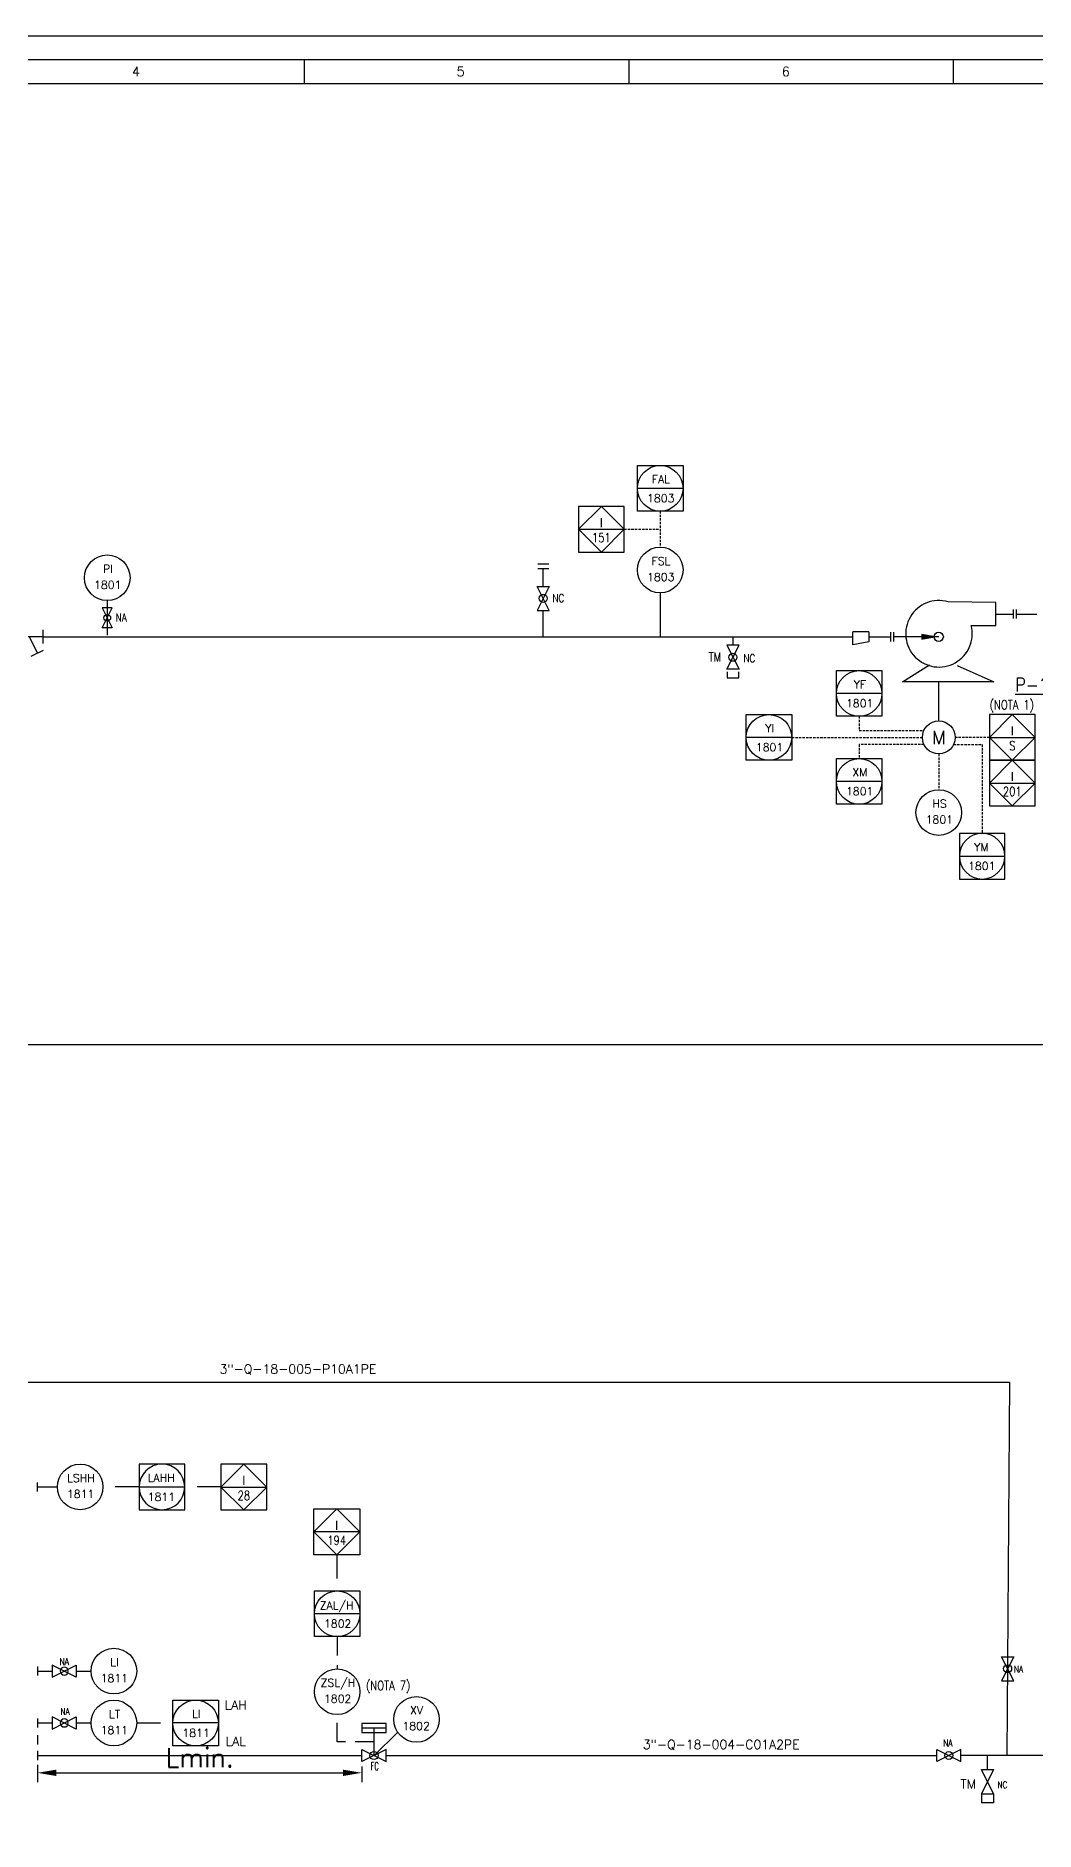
# Model space of a CAD drawing. Header units: millimetres. Extents: x 559 to 3993, y 623 to 920.
# Drawn here: x 672.4 to 777.5, y 730.7 to 919.5 of the extents above; entities that cross this region are included whole.
import ezdxf
from ezdxf.enums import TextEntityAlignment as Align

# ---------------------------------------------------------------- set-up
doc = ezdxf.new("R2010")
doc.units = ezdxf.units.MM
doc.linetypes.add('TRAZOS', pattern=[0.75, 0.5, -0.25])
for name, color, linetype in [('CAJETIN', 1, 'Continuous'), ('COTAS', 4, 'Continuous'), ('EQUIPOS', 5, 'Continuous'), ('FORMATO', 7, 'Continuous'), ('INSTRUMENTOS', 1, 'Continuous'), ('TEX', 7, 'Continuous'), ('TEXTO-INSTRUMENTACION', 7, 'Continuous'), ('TEXTO-VALVULAS Y ACCESORIOS', 7, 'Continuous'), ('TUBERIA', 5, 'Continuous'), ('TUBERÍA2', 1, 'TRAZOS'), ('VALVULAS Y ACCESORIOS', 1, 'Continuous')]:
    doc.layers.add(name, color=color, linetype=linetype)
doc.styles.add('PY', font='ROMANS.shx')
doc.styles.add('PY1', font='ROMANS.shx', dxfattribs={"width": 0.8})
doc.styles.add('PY3', font='ROMANS.shx', dxfattribs={"width": 0.6})
doc.styles.add('TXT', font='txt')
doc.linetypes.add('SEÑAL_MECANICA2', pattern='A,4.411183,["o",PY,S=4.130212,R=360,X=0,Y=-1.374288],0.588817,-0.374158,["",PY,S=2,R=360,X=0,Y=-0.688262],-2.183682', length=7.55784)
doc.dimstyles.new('1-5', dxfattribs={"dimtxt": 2, "dimasz": 2, "dimexe": 1, "dimexo": 0.5, "dimgap": 0.6, "dimtad": 1, "dimdec": 0, "dimlfac": 5, "dimzin": 0, "dimdsep": 46, "dimtxsty": 'PY', "dimcen": 0.7, "dimclrd": 4, "dimclre": 4, "dimclrt": 7, "dimazin": 0, "dimtfac": 1, "dimtdec": 0, "dimtofl": 0, "dimtmove": 0, "dimatfit": 3, "dimfxl": 1, "dimtolj": 1, "dimtzin": 0, "dimarcsym": 0})

# ---------------------------------------------------------------- blocks, each defined once
blk = doc.blocks.new('SEÑAL CIR')
at = {"color": 1}
blk.add_circle((0, 5.7), 5.7, dxfattribs=at)
at = {"layer": 'INSTRUMENTOS', "linetype": 'Continuous', "style": 'PY', "flags": 4}
for p in [(0.18, 6.94), (0.13, 2.95)]:
    blk.add_attdef('---', text='', height=2, dxfattribs=at).set_placement(p, align=Align.CENTER)
blk = doc.blocks.new('SEÑAL CIRCU MARCO')
at = {"color": 1, "linetype": 'Continuous', "ltscale": 0.5}
blk.add_line((5.7, 5.7), (-5.7, 5.7), dxfattribs=at)
at = {"color": 1, "flags": 128}
blk.add_lwpolyline([(5.7, 0), (-5.7, 0), (-5.7, 11.4), (5.7, 11.4)], close=True, dxfattribs=at)
at = {"color": 1}
blk.add_circle((0, 5.7), 5.7, dxfattribs=at)
at = {"style": 'PY'}
for tag, p in [('XXX', (0.18, 7.98)), ('YYY', (0.13, 3.24))]:
    blk.add_attdef(tag, text='', height=2, dxfattribs=at).set_placement(p, align=Align.MIDDLE)
blk = doc.blocks.new('SECUENCIA PROGRAMADA EN SISTEMA DE CONTROL PLC')
at = {"layer": 'INSTRUMENTOS'}
blk.add_line((-5, 5), (5, 5), dxfattribs=at)
at = {"layer": 'INSTRUMENTOS', "flags": 128}
for points in [[(0, 0), (-5, 5), (0, 10), (5, 5)], [(-5, 0), (5, 0), (5, 10), (-5, 10)]]:
    blk.add_lwpolyline(points, close=True, dxfattribs=at)
at = {"layer": 'TEXTO-INSTRUMENTACION', "linetype": 'Continuous', "style": 'PY1', "width": 0.8}
for tag, p in [('XXX', (0.01, 6.43)), ('YYY', (0.01, 3.17))]:
    blk.add_attdef(tag, text='', height=2, dxfattribs=at).set_placement(p, align=Align.MIDDLE_CENTER)
blk = doc.blocks.new('VALV GLOB-V')
at = {"layer": 'INSTRUMENTOS', "color": 1, "flags": 128}
blk.add_lwpolyline([(5.7, -1.43), (5.7, 1.43), (0, -1.43), (0, 1.43)], close=True, dxfattribs=at)
at = {"layer": 'INSTRUMENTOS', "color": 1}
blk.add_circle((2.85, 0), 0.95, dxfattribs=at)
at = {"layer": 'INSTRUMENTOS', "color": 7, "linetype": 'SEÑAL_MECANICA2', "style": 'PY'}
blk.add_attdef('REF.', text='', height=2, dxfattribs=at).set_placement((3, -3.37), align=Align.MIDDLE)
blk = doc.blocks.new('*D22')
at = {"layer": 'COTAS', "color": 4, "lineweight": -2, "transparency": 16777216}
for p, q in [((672.54, 737.65), (672.54, 735.81)), ((674.54, 736.81), (704.69, 736.81)), ((706.69, 737.49), (706.69, 735.81))]:
    blk.add_line(p, q, dxfattribs=at)
at = {"layer": 'COTAS', "color": 4, "transparency": 16777216}
for points in [[(674.54, 737.14), (674.54, 736.47), (672.54, 736.81)], [(704.69, 737.14), (704.69, 736.47), (706.69, 736.81)]]:
    blk.add_solid(points, dxfattribs=at)
at = {"layer": 'Defpoints', "color": 0, "transparency": 16777216}
for p in [(672.54, 738.15), (706.69, 737.99), (706.69, 736.81)]:
    blk.add_point(p, dxfattribs=at)
at = {"layer": 'COTAS', "color": 7, "transparency": 16777216, "insert": (689.62, 738.41), "char_height": 2, "attachment_point": 5, "style": 'PY'}
blk.add_mtext('\\A1;Lmin.', dxfattribs=at)
blk = doc.blocks.new('VALV TIPO COMPUERTA')
at = {"layer": 'VALVULAS Y ACCESORIOS', "flags": 128}
blk.add_lwpolyline([(0, -1.33), (0, 1.33), (5.33, -1.33), (5.33, 1.33)], close=True, dxfattribs=at)
at = {"layer": 'TEXTO-VALVULAS Y ACCESORIOS', "linetype": 'SEÑAL_MECANICA2', "style": 'PY1', "width": 0.8}
blk.add_attdef('REF.', text='', height=2, dxfattribs=at).set_placement((2.94, -3.07), align=Align.MIDDLE)
blk = doc.blocks.new('TAPA ROSCADA S.W.')
at = {"layer": 'VALVULAS Y ACCESORIOS', "ltscale": 0.1}
for p, q in [((-0.75, 1), (0.75, 1)), ((0.75, 1), (0.75, -1)), ((-0.75, -1), (0.75, -1))]:
    blk.add_line(p, q, dxfattribs=at)
blk = doc.blocks.new('MANG-VAL')
at = {"layer": 'INSTRUMENTOS', "color": 1}
for p, q in [((0, 1.5), (0, -1.5)), ((6, 0), (0, 0)), ((3, 0), (4.8, -3.6)), ((6, 1.5), (6, -1.5)), ((3.46, -4.27), (6.14, -2.93))]:
    blk.add_line(p, q, dxfattribs=at)
blk = doc.blocks.new('FLECHA')
at = {"color": 1}
blk.add_solid([(-0.88, -5), (0.87, -5), (0, 0)], dxfattribs=at)
blk = doc.blocks.new('MARCO-A1')
at = {"layer": 'FORMATO', "color": 5}
for p, q in [((283.67, 589), (283.67, 584)), ((352.08, 589), (352.08, 584)), ((420.5, 589), (420.5, 584))]:
    blk.add_line(p, q, dxfattribs=at)
at = {"layer": 'FORMATO', "color": 1}
blk.add_lwpolyline([(0, 594), (841, 594), (841, 0), (0, 0)], close=True, dxfattribs=at)
at = {"layer": 'FORMATO', "color": 5}
blk.add_lwpolyline([(5, 589), (836, 589), (836, 5), (5, 5)], close=True, dxfattribs=at)
at = {"layer": 'FORMATO', "color": 8, "linetype": 'Continuous'}
blk.add_lwpolyline([(10, 584), (831, 584), (831, 10), (10, 10)], close=True, dxfattribs=at)
at = {"layer": 'FORMATO', "color": 1, "style": 'PY'}
for s, p in [('4', (247.4, 585.5)), ('5', (315.82, 585.5)), ('6', (384.34, 585.5))]:
    blk.add_text(s, height=2, dxfattribs=at).set_placement(p)

msp = doc.modelspace()

# ---------------------------------------------------------------- linework, layer by layer
at = {"color": 1}
for p, q in [((679.89, 860.13), (679.89, 856.51)), ((738.09, 860.95), (738.09, 856.32)), ((745.75, 856.32), (745.75, 855.43)), ((758.37, 855.47), (758.37, 856.84)), ((760.06, 856.84), (758.37, 856.84)), ((760.06, 855.79), (758.37, 855.47)), ((760.06, 856.84), (760.06, 855.79)), ((767.41, 847.46), (767.41, 851.52)), ((672.54, 766.88), (674.64, 766.88)), ((672.54, 747.51), (674.1, 747.51)), ((676.63, 747.51), (678.19, 747.51)), ((672.54, 742.05), (674.1, 742.05)), ((676.63, 742.05), (678.19, 742.05)), ((707.97, 738.63), (710.46, 741.07))]:
    msp.add_line(p, q, dxfattribs=at)
at = {"color": 1, "flags": 128}
msp.add_lwpolyline([(745.15, 852.64), (745.15, 852.01), (746.35, 852.01), (746.35, 852.64)], dxfattribs=at)
at = {"color": 1}
msp.add_circle((767.41, 845.74), 1.73, dxfattribs=at)
at = {"layer": 'CAJETIN', "color": 1, "linetype": 'TRAZOS', "ltscale": 0.5}
for p, q in [((738.09, 869.54), (738.09, 865.75)), ((734.3, 867.64), (738.09, 867.64))]:
    msp.add_line(p, q, dxfattribs=at)
at = {"layer": 'CAJETIN', "color": 1, "linetype": 'TRAZOS', "ltscale": 5}
for p, q in [((683.24, 766.88), (679.44, 766.88)), ((691.85, 766.88), (688.05, 766.88)), ((704.05, 759.74), (704.05, 755.94)), ((682.99, 742.05), (686.79, 742.05))]:
    msp.add_line(p, q, dxfattribs=at)
at = {"layer": 'CAJETIN', "color": 1, "linetype": 'TRAZOS', "ltscale": 4}
for p, q in [((704.09, 751.14), (704.09, 747.74)), ((704.09, 740.08), (704.09, 742.94)), ((707.97, 740.08), (704.09, 740.08))]:
    msp.add_line(p, q, dxfattribs=at)
at = {"layer": 'EQUIPOS', "linetype": 'Continuous'}
for p, q in [((773.41, 858.72), (775.28, 858.72)), ((767.41, 856.32), (762.69, 856.32))]:
    msp.add_line(p, q, dxfattribs=at)
at = {"layer": 'EQUIPOS'}
for p, q in [((672.54, 738.63), (706.69, 738.63)), ((709.25, 738.63), (767.21, 738.63))]:
    msp.add_line(p, q, dxfattribs=at)
at = {"layer": 'EQUIPOS', "color": 5, "linetype": 'Continuous'}
msp.add_lwpolyline([(773.41, 859.92), (768.39, 860, 3.771776), (770.81, 857.52), (773.41, 857.52)], format="xyb", close=True, dxfattribs=at)
msp.add_lwpolyline([(769.36, 853.29), (773.19, 851.6), (763.59, 851.6), (766.45, 853.37)], dxfattribs=at)
msp.add_circle((767.41, 856.32), 0.48, dxfattribs=at)
at = {"layer": 'TUBERIA', "color": 5, "linetype": 'Continuous'}
for p, q in [((775.6, 858.72), (777.72, 858.72)), ((673.11, 856.32), (740.98, 856.32)), ((740.98, 856.32), (758.37, 856.32)), ((760.06, 856.32), (762.37, 856.32)), ((779.49, 738.63), (769.73, 738.63))]:
    msp.add_line(p, q, dxfattribs=at)
at = {"layer": 'TUBERIA', "linetype": 'Continuous'}
msp.add_line((762.89, 856.32), (762.69, 856.32), dxfattribs=at)
at = {"layer": 'TUBERIA', "color": 1, "linetype": 'TRAZOS', "ltscale": 0.5}
for p, q in [((751.94, 845.74), (765.69, 845.74)), ((772.74, 845.74), (769.14, 845.74)), ((772.74, 845.74), (769.14, 845.74)), ((767.41, 844.01), (767.41, 840.23))]:
    msp.add_line(p, q, dxfattribs=at)
at = {"layer": 'TUBERIA', "lineweight": 30}
msp.add_line((772.54, 737.16), (772.54, 738.63), dxfattribs=at)
at = {"layer": 'TUBERIA', "color": 4, "linetype": 'Continuous'}
for points in [[(725.2, 864.01), (726.36, 864.01)], [(725.2, 863.52), (726.36, 863.52)], [(725.78, 861.63), (725.78, 863.52)], [(725.78, 856.32), (725.78, 859.11)]]:
    msp.add_lwpolyline(points, dxfattribs=at)
at = {"layer": 'TUBERIA', "color": 5, "linetype": 'Continuous'}
for points in [[(867.23, 858.72), (867.23, 813.41), (594.12, 813.41), (594.12, 766.87)], [(668.79, 770.19), (668.79, 777.91), (774.86, 777.91), (774.59, 738.63)]]:
    msp.add_lwpolyline(points, dxfattribs=at)
at = {"layer": 'TUBERÍA2', "color": 1, "ltscale": 0.5}
for points in [[(759.03, 847.96), (759.03, 846.47), (765.85, 846.47)], [(765.85, 845), (759.03, 845), (759.03, 843.51)], [(768.98, 845), (771.98, 845), (771.98, 835.64)]]:
    msp.add_lwpolyline(points, dxfattribs=at)
at = {"layer": 'VALVULAS Y ACCESORIOS', "ltscale": 0.1}
for p, q in [((775.28, 858.24), (775.28, 859.2)), ((775.6, 858.24), (775.6, 859.2)), ((762.37, 855.84), (762.37, 856.8)), ((762.37, 855.84), (762.37, 856.8)), ((762.69, 855.84), (762.69, 856.8)), ((762.69, 855.84), (762.69, 856.8)), ((672.54, 766.4), (672.54, 767.36)), ((672.54, 747.99), (672.54, 747.03)), ((672.54, 742.53), (672.54, 741.57)), ((672.54, 740.76), (672.54, 739.8)), ((672.54, 739.11), (672.54, 738.15))]:
    msp.add_line(p, q, dxfattribs=at)
at = {"layer": 'VALVULAS Y ACCESORIOS'}
for p, q in [((706.69, 741.53), (709.25, 741.53)), ((707.97, 738.63), (707.97, 741.53))]:
    msp.add_line(p, q, dxfattribs=at)
at = {"layer": 'VALVULAS Y ACCESORIOS', "flags": 128}
for points in [[(706.69, 742.01), (706.69, 741.05), (709.25, 741.05), (709.25, 742.01)], [(706.69, 737.99), (706.69, 739.27), (709.25, 737.99), (709.25, 739.27)]]:
    msp.add_lwpolyline(points, close=True, dxfattribs=at)

# ---------------------------------------------------------------- block references
at = {"xscale": 0.499409123998651, "yscale": 0.499409123998651, "zscale": 0.499409123998651}
msp.add_blockref('MARCO-A1', (558.94, 622.89), dxfattribs=at)
for p, xscale, yscale, zscale, values in [((738.09, 869.54), 0.4210080000000198, 0.4210080000000198, 0.4210080000000198, {'XXX': 'FAL', 'YYY': '1803'}), ((759.03, 847.96), 0.4210080000000198, 0.4210080000000198, 0.4210080000000198, {'XXX': 'YF', 'YYY': '1801'}), ((749.54, 843.34), 0.4210080000000744, 0.4210080000000744, 0.4210080000000744, {'XXX': 'YI', 'YYY': '1801'}), ((759.03, 838.71), 0.4210080000000198, 0.4210080000000198, 0.4210080000000198, {'XXX': 'XM', 'YYY': '1801'}), ((689.19, 739.65), 0.4213384385235259, 0.4213384385235259, 0.4213384385235259, {'XXX': 'LI', 'YYY': '1811'})]:
    msp.add_blockref('SEÑAL CIRCU MARCO', p, dxfattribs=dict(xscale=xscale, yscale=yscale, zscale=zscale)).add_auto_attribs(values)
ref = msp.add_blockref('SECUENCIA PROGRAMADA EN SISTEMA DE CONTROL PLC', (731.9, 865.24), dxfattribs=dict(xscale=0.4805230065300021, yscale=0.4805230065300021, zscale=0.4805230065300021))
ref.add_attrib('XXX', 'I', dxfattribs={"layer": 'TEXTO-INSTRUMENTACION', "linetype": 'Continuous', "height": 0.961, "style": 'TXT'}).set_placement((731.9, 868.33), align=Align.MIDDLE_CENTER)
ref.add_attrib('YYY', '151', dxfattribs={"layer": 'TEXTO-INSTRUMENTACION', "linetype": 'Continuous', "height": 0.961, "style": 'PY1', "width": 0.8}).set_placement((731.9, 866.76), align=Align.MIDDLE_CENTER)
at = {"linetype": 'Continuous'}
ref = msp.add_blockref('SEÑAL CIR', (738.09, 860.95), dxfattribs=dict(at, xscale=0.4210080000000198, yscale=0.4210080000000198, zscale=0.4210080000000198))
ref.add_attrib('---', 'FSL', dxfattribs={"layer": 'INSTRUMENTOS', "color": 7, "linetype": 'Continuous', "height": 0.842, "style": 'PY'}).set_placement((738.17, 863.87), align=Align.CENTER)
ref.add_attrib('---', '1803', dxfattribs={"layer": 'INSTRUMENTOS', "color": 7, "linetype": 'Continuous', "height": 0.842, "style": 'PY'}).set_placement((738.15, 862.19), align=Align.CENTER)
ref = msp.add_blockref('SEÑAL CIR', (679.89, 860.13), dxfattribs=dict(at, xscale=0.4210080000000744, yscale=0.4210080000000744, zscale=0.4210080000000744))
ref.add_attrib('---', 'PI', dxfattribs={"layer": 'INSTRUMENTOS', "color": 7, "linetype": 'Continuous', "height": 0.842, "style": 'PY'}).set_placement((679.97, 863.05), align=Align.CENTER)
ref.add_attrib('---', '1801', dxfattribs={"layer": 'INSTRUMENTOS', "color": 7, "linetype": 'Continuous', "height": 0.842, "style": 'PY'}).set_placement((679.94, 861.37), align=Align.CENTER)
for name, p, xscale, yscale, zscale, rotation in [('VALV GLOB-V', (725.78, 861.63), 0.4431663157894946, 0.4431663157894946, 0.4431663157894946, 270), ('VALV GLOB-V', (745.75, 852.9), 0.4431663157893854, 0.4431663157893854, 0.4431663157893854, 90), ('VALV GLOB-V', (674.1, 747.51), -0.4431663157893854, 0.4431663157894946, 0.4431663157894525, 180), ('VALV GLOB-V', (774.66, 749.02), 0.4431663157893854, 0.4431663157893854, 0.4431663157893854, 270), ('VALV GLOB-V', (674.1, 742.05), -0.4431663157893854, 0.4431663157894946, 0.4431663157894525, 180), ('VALV TIPO COMPUERTA', (772.54, 737.16), 0.48, 0.48, 0.48, 270)]:
    msp.add_blockref(name, p, dxfattribs=dict(at, xscale=xscale, yscale=yscale, zscale=zscale, rotation=rotation))
for name, p, xscale, yscale, zscale in [('MANG-VAL', (670.23, 856.32), 0.48, 0.48, 0.48), ('MANG-VAL', (670.23, 856.32), 0.48, 0.48, 0.48), ('VALV GLOB-V', (767.21, 738.63), 0.4431663157893854, 0.4431663157893854, 0.4431663157893854)]:
    msp.add_blockref(name, p, dxfattribs=dict(at, xscale=xscale, yscale=yscale, zscale=zscale))
ref = msp.add_blockref('SECUENCIA PROGRAMADA EN SISTEMA DE CONTROL PLC', (775.15, 843.33), dxfattribs=dict(xscale=0.4805230065300021, yscale=0.4805230065300021, zscale=0.4805230065300021))
ref.add_attrib('XXX', 'I', dxfattribs={"layer": 'TEXTO-INSTRUMENTACION', "linetype": 'Continuous', "height": 0.961, "style": 'TXT'}).set_placement((775.15, 846.43), align=Align.MIDDLE_CENTER)
ref.add_attrib('YYY', 'S', dxfattribs={"layer": 'TEXTO-INSTRUMENTACION', "linetype": 'Continuous', "height": 0.961, "style": 'PY1', "width": 0.8}).set_placement((775.15, 844.86), align=Align.MIDDLE_CENTER)
ref = msp.add_blockref('SECUENCIA PROGRAMADA EN SISTEMA DE CONTROL PLC', (775.15, 838.53), dxfattribs=dict(xscale=0.4805230065300021, yscale=0.4805230065300021, zscale=0.4805230065300021))
ref.add_attrib('XXX', 'I', dxfattribs={"layer": 'TEXTO-INSTRUMENTACION', "linetype": 'Continuous', "height": 0.961, "style": 'TXT'}).set_placement((775.15, 841.62), align=Align.MIDDLE_CENTER)
ref.add_attrib('YYY', '201', dxfattribs={"layer": 'TEXTO-INSTRUMENTACION', "linetype": 'Continuous', "height": 0.961, "style": 'PY1', "width": 0.8}).set_placement((775.15, 840.05), align=Align.MIDDLE_CENTER)
ref = msp.add_blockref('SEÑAL CIR', (767.41, 835.43), dxfattribs=dict(at, xscale=0.4210080000000744, yscale=0.4210080000000744, zscale=0.4210080000000744))
ref.add_attrib('---', 'HS', dxfattribs={"layer": 'INSTRUMENTOS', "color": 7, "linetype": 'Continuous', "height": 0.842, "style": 'PY'}).set_placement((767.49, 838.35), align=Align.CENTER)
ref.add_attrib('---', '1801', dxfattribs={"layer": 'INSTRUMENTOS', "color": 7, "linetype": 'Continuous', "height": 0.842, "style": 'PY'}).set_placement((767.47, 836.67), align=Align.CENTER)
ref = msp.add_blockref('SEÑAL CIRCU MARCO', (771.98, 830.84), dxfattribs=dict(xscale=-0.4210080000000198, yscale=0.4210080000000198, zscale=0.4210080000000198))
ref.add_attrib('XXX', 'YM', dxfattribs={"height": 0.842, "style": 'PY'}).set_placement((771.9, 834.2), align=Align.MIDDLE)
ref.add_attrib('YYY', '1801', dxfattribs={"height": 0.842, "style": 'PY'}).set_placement((771.93, 832.21), align=Align.MIDDLE)
ref = msp.add_blockref('SEÑAL CIR', (677.04, 764.48), dxfattribs=dict(at, xscale=0.4210079999999652, yscale=0.4210079999999652, zscale=0.4210079999999652))
ref.add_attrib('---', 'LSHH', dxfattribs={"layer": 'INSTRUMENTOS', "color": 7, "linetype": 'Continuous', "height": 0.842, "style": 'PY'}).set_placement((677.12, 767.4), align=Align.CENTER)
ref.add_attrib('---', '1811', dxfattribs={"layer": 'INSTRUMENTOS', "color": 7, "linetype": 'Continuous', "height": 0.842, "style": 'PY'}).set_placement((677.09, 765.72), align=Align.CENTER)
ref = msp.add_blockref('SEÑAL CIRCU MARCO', (685.65, 764.48), dxfattribs=dict(xscale=-0.421338438523635, yscale=0.4213384385235259, zscale=0.4213384385235925))
ref.add_attrib('XXX', 'LAHH', dxfattribs={"height": 0.843, "style": 'PY'}).set_placement((685.57, 767.84), align=Align.MIDDLE)
ref.add_attrib('YYY', '1811', dxfattribs={"height": 0.843, "style": 'PY'}).set_placement((685.59, 765.84), align=Align.MIDDLE)
ref = msp.add_blockref('SECUENCIA PROGRAMADA EN SISTEMA DE CONTROL PLC', (694.26, 764.46), dxfattribs=dict(xscale=0.4826744018982209, yscale=0.4826744018982209, zscale=0.4826744018982209))
ref.add_attrib('XXX', 'I', dxfattribs={"layer": 'TEXTO-INSTRUMENTACION', "linetype": 'Continuous', "height": 0.965, "style": 'TXT'}).set_placement((694.27, 767.57), align=Align.MIDDLE_CENTER)
ref.add_attrib('YYY', '28', dxfattribs={"layer": 'TEXTO-INSTRUMENTACION', "linetype": 'Continuous', "height": 0.965, "style": 'PY1', "width": 0.8}).set_placement((694.27, 765.99), align=Align.MIDDLE_CENTER)
ref = msp.add_blockref('SECUENCIA PROGRAMADA EN SISTEMA DE CONTROL PLC', (704.05, 759.74), dxfattribs=dict(xscale=-0.4826744018981117, yscale=0.4826744018982209, zscale=0.482674401898227))
ref.add_attrib('XXX', 'I', dxfattribs={"layer": 'TEXTO-INSTRUMENTACION', "linetype": 'Continuous', "height": 0.965, "style": 'TXT'}).set_placement((704.04, 762.85), align=Align.MIDDLE_CENTER)
ref.add_attrib('YYY', '194', dxfattribs={"layer": 'TEXTO-INSTRUMENTACION', "linetype": 'Continuous', "height": 0.965, "style": 'PY1', "width": 0.8}).set_placement((704.04, 761.27), align=Align.MIDDLE_CENTER)
ref = msp.add_blockref('SEÑAL CIRCU MARCO', (704.09, 751.14), dxfattribs=dict(xscale=0.4210079999999652, yscale=0.4210079999999652, zscale=0.4210079999999652))
ref.add_attrib('XXX', 'ZAL/H', dxfattribs={"height": 0.842, "style": 'PY'}).set_placement((704.04, 754.36), align=Align.MIDDLE)
ref.add_attrib('YYY', '1802', dxfattribs={"height": 0.842, "style": 'PY'}).set_placement((704.14, 752.5), align=Align.MIDDLE)
ref = msp.add_blockref('SEÑAL CIR', (680.59, 745.11), dxfattribs=dict(at, xscale=0.4210079999999652, yscale=0.4210079999999652, zscale=0.4210079999999652))
ref.add_attrib('---', 'LI', dxfattribs={"layer": 'INSTRUMENTOS', "color": 7, "linetype": 'Continuous', "height": 0.842, "style": 'PY'}).set_placement((680.66, 748.03), align=Align.CENTER)
ref.add_attrib('---', '1811', dxfattribs={"layer": 'INSTRUMENTOS', "color": 7, "linetype": 'Continuous', "height": 0.842, "style": 'PY'}).set_placement((680.64, 746.35), align=Align.CENTER)
ref = msp.add_blockref('SEÑAL CIR', (704.09, 742.94), dxfattribs=dict(at, xscale=0.4210079999999652, yscale=0.4210079999999652, zscale=0.4210079999999652))
ref.add_attrib('---', 'ZSL/H', dxfattribs={"layer": 'INSTRUMENTOS', "color": 7, "linetype": 'Continuous', "height": 0.842, "style": 'PY'}).set_placement((704.17, 745.86), align=Align.CENTER)
ref.add_attrib('---', '1802', dxfattribs={"layer": 'INSTRUMENTOS', "color": 7, "linetype": 'Continuous', "height": 0.842, "style": 'PY'}).set_placement((704.14, 744.18), align=Align.CENTER)
ref = msp.add_blockref('SEÑAL CIR', (680.59, 739.65), dxfattribs=dict(at, xscale=0.4210079999999652, yscale=0.4210079999999652, zscale=0.4210079999999652))
ref.add_attrib('---', 'LT', dxfattribs={"layer": 'INSTRUMENTOS', "color": 7, "linetype": 'Continuous', "height": 0.842, "style": 'PY'}).set_placement((680.66, 742.57), align=Align.CENTER)
ref.add_attrib('---', '1811', dxfattribs={"layer": 'INSTRUMENTOS', "color": 7, "linetype": 'Continuous', "height": 0.842, "style": 'PY'}).set_placement((680.64, 740.89), align=Align.CENTER)
ref = msp.add_blockref('SEÑAL CIR', (712.44, 740.03), dxfattribs=dict(at, xscale=0.4210079999999652, yscale=0.4210079999999652, zscale=0.4210079999999652))
ref.add_attrib('---', 'XV', dxfattribs={"layer": 'INSTRUMENTOS', "color": 7, "linetype": 'Continuous', "height": 0.842, "style": 'PY'}).set_placement((712.44, 742.98), align=Align.CENTER)
ref.add_attrib('---', '1802', dxfattribs={"layer": 'INSTRUMENTOS', "color": 7, "linetype": 'Continuous', "height": 0.842, "style": 'PY'}).set_placement((712.4, 741.31), align=Align.CENTER)
ref = msp.add_blockref('VALV GLOB-V', (706.69, 738.63), dxfattribs=dict(at, xscale=0.4491230315786743, yscale=0.4491230315786743, zscale=0.4491230315786743))
ref.add_attrib('REF.', 'FC', dxfattribs={"layer": 'INSTRUMENTOS', "color": 7, "linetype": 'SEÑAL_MECANICA2', "height": 0.853, "style": 'PY3', "width": 0.6}).set_placement((708.04, 737.51), align=Align.MIDDLE)
at = {"color": 1, "linetype": 'Continuous', "xscale": 0.6400003199999629, "yscale": 0.6400003199999629, "zscale": 0.6400003199999629, "rotation": 270}
msp.add_blockref('TAPA ROSCADA S.W.', (772.54, 734.12), dxfattribs=at)
at = {"layer": 'INSTRUMENTOS', "linetype": 'Continuous', "xscale": 0.37187368421055, "yscale": 0.37187368421055, "zscale": 0.37187368421055, "rotation": 90}
msp.add_blockref('VALV GLOB-V', (679.89, 857.26), dxfattribs=at)
at = {"layer": 'INSTRUMENTOS', "xscale": 0.3648000000001048, "yscale": 0.3648000000001048, "zscale": 0.3648000000001048, "rotation": 270}
msp.add_blockref('FLECHA', (767.41, 856.32), dxfattribs=at)

# ---------------------------------------------------------------- texts
at = {"color": 7, "style": 'PY'}
msp.add_text('M', height=1.4, dxfattribs=at).set_placement((767.41, 845.74), align=Align.MIDDLE)
at = {"layer": 'EQUIPOS', "color": 6, "linetype": 'Continuous', "style": 'PY', "width": 0.85}
msp.add_text('%%UP-1801', height=1.44, dxfattribs=at).set_placement((778.79, 850.56), align=Align.CENTER)
at = {"layer": 'TEX', "color": 7, "attachment_point": 5, "style": 'PY1'}
for s, insert, char_height, width in [('NC', (727.37, 860.39), 0.837, 11.9704), ('NA', (681.36, 858.36), 0.837, 11.9704), ('TM', (743.85, 854.19), 0.96, 13.7297), ('NC', (747.47, 854.07), 0.837, 11.9704), ('(NOTA 1)', (775.1, 849.01), 0.96, 13.7297), ('NA', (675.37, 748.5), 0.714, 10.2133), ('NA', (775.8, 747.72), 0.714, 10.2133), ('(NOTA 7)', (709.46, 745.83), 0.96, 13.7297), ('NA', (675.45, 743.26), 0.714, 10.2133), ('NA', (768.36, 739.94), 0.714, 10.2133), ('NC', (774.11, 735.55), 0.714, 10.2133)]:
    msp.add_mtext(s, dxfattribs=dict(at, insert=insert, char_height=char_height, width=width))
at = {"layer": 'TEXTO-VALVULAS Y ACCESORIOS', "style": 'PY'}
for s, p in [('3"-Q-18-005-P10A1PE', (699.96, 778.81)), ('3"-Q-18-004-C01A2PE', (744.51, 739.31))]:
    msp.add_text(s, height=0.96, dxfattribs=at).set_placement(p, align=Align.CENTER)
at = {"layer": 'TEXTO-VALVULAS Y ACCESORIOS', "color": 7, "linetype": 'Continuous', "style": 'PY', "flags": 4}
for tag, p in [('LAH', (693.41, 743.47)), ('LAL', (693.41, 739.65)), ('TM', (770.51, 735.16))]:
    msp.add_attdef(tag, text='---', height=0.96, dxfattribs=at).set_placement(p, align=Align.CENTER)

# ---------------------------------------------------------------- dimensions: what is measured, and where the dimension line sits
at = {"layer": 'COTAS', "color": 1}
dim = msp.add_linear_dim(base=(706.69, 736.81), p1=(672.54, 738.15), p2=(706.69, 737.99), text='Lmin.', dimstyle='1-5', dxfattribs=at)
dim.commit()
dim.dimension.update_dxf_attribs({"geometry": '*D22', "text_midpoint": (689.62, 738.41)})

doc.saveas('drawing.dxf')
